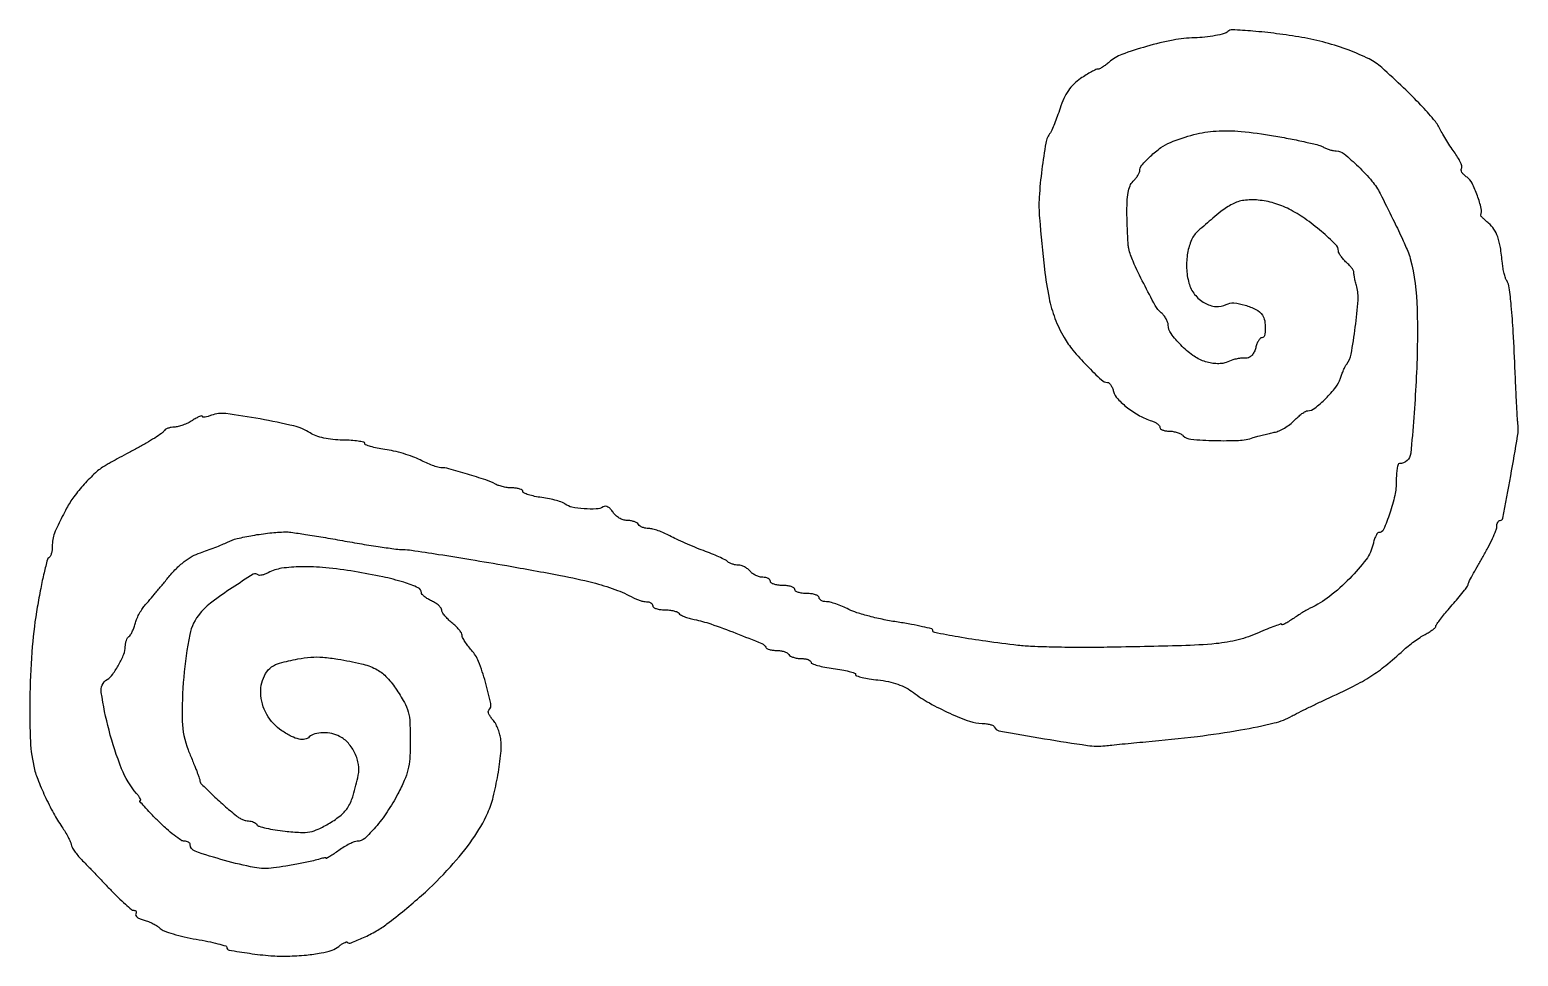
# Model space of a CAD drawing. Extents: x 0 to 367, y 1 to 229.
import ezdxf

# ---------------------------------------------------------------- set-up
doc = ezdxf.new("R2010")
doc.units = 0

msp = doc.modelspace()

# ---------------------------------------------------------------- linework, layer by layer
msp.add_lwpolyline([(295.749147, 228.415814, -0.133485), (294.84307, 227.897032, -0.017358), (292.64945, 227.406764, -0.020281), (290.075823, 227.031963, -0.020753), (287.5, 226.870612, 0.043063), (282.248852, 226.305878, 0.021113), (275.702647, 224.735609, 0.019135), (269.612663, 222.745055, 0.092438), (266.5, 220.885454, -0.019163), (265.674883, 220.211968, -0.023141), (264.849532, 219.647358, -0.022645), (264.123802, 219.24293, -0.124805), (263.689895, 219.148266, 0.12218), (263.204207, 219.044933, 0.011429), (262.108881, 218.48075, 0.014135), (260.819823, 217.731061, 0.01065), (259.445314, 216.837717, 0.04366), (257.773673, 215.472343, 0.04849), (256.428585, 213.88101, 0.044251), (255.324118, 211.935751, 0.027859), (254.373101, 209.5, -0.007015), (253.691, 207.512264, -0.008585), (252.995748, 205.675, -0.007354), (252.364093, 204.154111, -0.059068), (251.984039, 203.5, 0.117799), (250.876624, 200.950893, 0.012168), (249.884373, 194.428888, 0.016223), (249.241554, 187.625247, 0.037589), (249.310161, 182.5, 0.004831), (250.556234, 169.850328, 0.023737), (251.665964, 162.762899, 0.040217), (253.12575, 157.746305, 0.040254), (255.369469, 153.029717, 0.04385), (257.544608, 149.931661, 0.018023), (260.99273, 146.123479, 0.011452), (264.579865, 142.602913, 0.19054), (266.104545, 142, -0.198796), (266.475343, 141.846507, -0.052988), (266.885666, 141.339063, -0.045192), (267.267977, 140.611417, -0.033446), (267.559741, 139.75, 0.127119), (268.585524, 137.927242, 0.037155), (270.999699, 135.762191, 0.037083), (273.981173, 133.79755, 0.050337), (276.938407, 132.519549, -0.038524), (277.727424, 132.200427, -0.048708), (278.394407, 131.783478, -0.056903), (278.855349, 131.336772, -0.173561), (279, 130.932612, 0.224315), (279.168672, 130.575558, 0.075876), (279.675625, 130.273955, 0.05772), (280.419261, 130.068217, 0.038669), (281.3, 130, -0.043629), (282.264528, 129.915677, -0.036583), (283.260368, 129.664007, -0.03809), (284.140894, 129.295028, -0.078269), (284.743805, 128.856195, 0.178662), (286.632354, 127.985938, 0.012798), (292.49319, 127.677268, 0.018045), (298.371039, 127.730531, 0.067375), (302, 128.389744, -0.010412), (303.150164, 128.737252, -0.005972), (304.550374, 129.110712, -0.005964), (305.967374, 129.452639, -0.009882), (307.171488, 129.70311, 0.056303), (308.357596, 130.067176, 0.030449), (309.719994, 130.76125, 0.029918), (311.037655, 131.647082, 0.041252), (312.095802, 132.601976, -0.021577), (313.037204, 133.521165, -0.025716), (314.002843, 134.300273, -0.025834), (314.869001, 134.862584, -0.12802), (315.424314, 135.015973, 0.166488), (317.143298, 135.633336, 0.026673), (319.845497, 138.042253, 0.029702), (322.321092, 140.808551, 0.093312), (323.477223, 143.004944, -0.015226), (323.828263, 144.03352, -0.014302), (324.248076, 145.060827, -0.014434), (324.672508, 145.949861, -0.046882), (325.023559, 146.5, 0.122449), (326.11602, 148.959631, 0.011295), (327.131555, 155.602066, 0.013067), (327.818538, 162.248795, 0.08741), (327.496239, 165.543339, -0.008682), (327.189655, 166.721715, -0.011121), (326.950594, 167.816817, -0.009132), (326.788676, 168.73569, -0.087913), (326.796273, 169.130931, 0.188456), (326.734038, 169.476961, 0.025387), (326.308252, 170.097655, 0.026408), (325.701999, 170.810417, 0.019403), (324.96031, 171.535919, -0.026269), (324.209986, 172.290292, -0.029773), (323.575841, 173.089648, -0.031041), (323.126792, 173.823609, -0.122355), (323, 174.333983, 0.202498), (322.301424, 175.988148, 0.016925), (318.786315, 179.183375, 0.023189), (314.695153, 182.342497, 0.035523), (310.854773, 184.645375, 0.045153), (307.087585, 186.14524, 0.049532), (303.227445, 186.886316, 0.054385), (299.678782, 186.822531, 0.091444), (296.848797, 185.919078, 0.023577), (295.437545, 185.075927, 0.019674), (294.021277, 184.054045, 0.010592), (292.061774, 182.451376, 0.001808), (288.41035, 179.310604, 0.111747), (286.792633, 177.111559, 0.059217), (285.809078, 173.855853, 0.054595), (285.562005, 170.118142, 0.056642), (286.137694, 166.463485, 0.100283), (287.553875, 163.670696, 0.095125), (289.96813, 161.587504, 0.104638), (292.776821, 160.67626, 0.150266), (295.326697, 161.174843, -0.146509), (297.202476, 161.555959, -0.048877), (299.983487, 161.026375, -0.048993), (302.658198, 159.946385, -0.120991), (304.234687, 158.556774, -0.107724), (304.809685, 157.169351, -0.05029), (304.961656, 155.21928, -0.052413), (304.741438, 153.500807, -0.347732), (304.108408, 153, 0.208396), (303.722675, 152.831931, 0.050787), (303.294405, 152.265625, 0.043524), (302.894893, 151.457251, 0.031538), (302.589356, 150.5, -0.052514), (302.239404, 149.543788, -0.061291), (301.711184, 148.734375, -0.071387), (301.093964, 148.184637, -0.147328), (300.480948, 148, 0.015438), (299.08462, 147.956876, 0.035874), (298.047156, 147.817583, 0.030742), (296.948689, 147.517536, 0.008803), (295.287416, 146.919176, -0.064805), (294.172664, 146.653584, -0.038585), (292.806647, 146.61624, -0.036104), (291.333155, 146.796869, -0.035334), (289.889995, 147.188193, -0.074244), (287.090472, 148.658648, -0.03951), (284.117936, 151.217969, -0.038213), (281.734518, 154.021451, -0.153742), (281.029313, 156.127555, 0.081262), (280.897629, 156.850495, 0.043203), (280.518432, 157.680172, 0.041531), (279.972001, 158.48222, 0.0504), (279.331305, 159.127555, -0.09598), (277.831571, 160.940493, -0.008042), (274.988667, 166.352588, -0.010332), (272.367056, 171.822625, -0.053558), (271.316756, 175, -0.035497), (271.184135, 175.932513, -0.004173), (271.054135, 178.027874, -0.004982), (270.945039, 180.525484, -0.004061), (270.876611, 183.201272, -0.012751), (270.903133, 186.493874, -0.036307), (271.145922, 188.772774, -0.053679), (271.620557, 190.386999, -0.098358), (272.379844, 191.522701, 0.024706), (272.999982, 192.207352, 0.027775), (273.524079, 192.924569, 0.028656), (273.896063, 193.576932, 0.115746), (274, 194.019907, -0.178527), (274.53297, 195.46502, -0.027936), (276.667224, 197.699233, -0.031752), (279.230675, 199.810363, -0.059435), (281.576462, 201.112428, -0.034463), (287.383012, 203.030834, -0.046629), (292.839143, 203.894601, -0.039914), (298.975544, 203.796615, -0.017763), (307, 202.737117, -0.005914), (311.148082, 201.988182, -0.007701), (314.925702, 201.199365, -0.005935), (318.059834, 200.455183, -0.067816), (319.236431, 199.984659, 0.030909), (320.008945, 199.607628, 0.023582), (320.894632, 199.289244, 0.024077), (321.755931, 199.069507, 0.050455), (322.442976, 199, -0.174551), (324.371465, 198.305605, -0.019666), (327.89119, 195.152156, -0.024744), (331.255315, 191.551333, -0.058835), (333.273761, 188.5, -0.00229), (336.40353, 182.219331, -0.005932), (338.585158, 177.65484, -0.006927), (340.074868, 174.320225, -0.040418), (340.689192, 172.5, -0.054907), (342.37199, 160.110583, -0.019563), (342.124731, 142.22888, -0.010732), (340.80583, 124.537306, -0.386403), (338.012804, 122, 0.329938), (337.69171, 121.762235, 0.030007), (337.444285, 120.73351, 0.029635), (337.280947, 119.341255, 0.018164), (337.24589, 117.688546, -0.058573), (336.885873, 114.167601, -0.028005), (335.649555, 109.784181, -0.020347), (334.092491, 105.788523, -0.298011), (332.887007, 105, 0.250909), (332.566651, 104.828439, 0.036152), (332.18836, 104.160301, 0.033874), (331.824546, 103.236561, 0.022821), (331.531068, 102.141451, -0.107707), (329.818332, 98.414703, -0.033149), (325.755187, 93.703293, -0.033673), (320.791368, 89.300691, -0.055191), (316, 86.376496, 0.021491), (315.240413, 85.980403, 0.006659), (314.132812, 85.321044, 0.006645), (312.912877, 84.550131, 0.007266), (311.75, 83.769181, -0.011866), (310.694656, 83.074447, -0.022451), (309.807813, 82.574227, -0.023536), (309.145991, 82.2774, -0.528689), (309, 82.376877, 0.511052), (308.824704, 82.503589, 0.006455), (307.310938, 81.981844, 0.0122), (305.455479, 81.263832, 0.006976), (303.25, 80.31161, -0.044472), (298.306142, 78.603609, -0.037211), (292.832592, 77.667597, -0.017313), (284.343139, 77.154575, -0.002193), (266, 76.762928, -0.004853), (259.589061, 76.716413, -0.004775), (253.14375, 76.793767, -0.004701), (247.49692, 76.968606, -0.018144), (244, 77.237129, -0.006221), (236.086268, 78.234456, -0.0096), (229.275651, 79.312629, -0.003549), (223.487604, 80.385629, -0.359485), (223, 80.976184, 0.342311), (222.75345, 81.294112, 0.006029), (220.506561, 81.842783, 0.012359), (217.76598, 82.406119, 0.00758), (214.511698, 82.940821, -0.013654), (210.988845, 83.563683, -0.012749), (207.423162, 84.390294, -0.012841), (204.295325, 85.286254, -0.04173), (202.300256, 86.101835, 0.017391), (200.743619, 86.828408, 0.017566), (199.1454, 87.442414, 0.017661), (197.719466, 87.877808, 0.06535), (196.788558, 88, -0.053953), (196.104318, 88.074049, -0.073685), (195.525389, 88.29375, -0.093385), (195.136811, 88.618423, -0.173852), (195, 89, 0.254951), (194.790443, 89.384262, 0.06271), (194.11875, 89.70625, 0.048861), (193.149251, 89.927234, 0.031626), (192, 90, -0.031626), (190.850749, 90.072766, -0.048861), (189.88125, 90.29375, -0.06271), (189.209557, 90.615738, -0.254951), (189, 91, 0.254951), (188.790443, 91.384262, 0.06271), (188.11875, 91.70625, 0.048861), (187.149251, 91.927234, 0.031626), (186, 92, -0.031626), (184.850749, 92.072766, -0.048861), (183.88125, 92.29375, -0.06271), (183.209557, 92.615738, -0.254951), (183, 93, 0.181272), (182.856918, 93.381693, 0.091278), (182.448468, 93.70625, 0.071223), (181.840854, 93.926111, 0.05129), (181.122445, 94, -0.067559), (180.312334, 94.109963, -0.044533), (179.430735, 94.440625, -0.044279), (178.614539, 94.925824, -0.063393), (178, 95.5, 0.057488), (177.399912, 96.074047, 0.043569), (176.628015, 96.559375, 0.04456), (175.810865, 96.89064, 0.074156), (175.077555, 97, -0.044766), (174.365571, 97.063874, -0.035086), (173.613719, 97.255124, -0.036128), (172.934629, 97.535424, -0.069345), (172.45, 97.868506, 0.069934), (171.812983, 98.305224, 0.008941), (170.310313, 99.018997, 0.01032), (168.484069, 99.80176, 0.008427), (166.5, 100.565467, -0.008953), (164.345636, 101.397323, -0.006727), (162.005128, 102.386456, -0.006806), (159.827989, 103.376818, -0.015511), (158.219584, 104.196961, 0.021738), (156.823432, 104.887112, 0.020334), (155.341561, 105.470357, 0.020794), (153.984571, 105.879325, 0.062867), (153.028601, 106, -0.047589), (152.251926, 106.07409, -0.046631), (151.497715, 106.29375, -0.05052), (150.874059, 106.616496, -0.11012), (150.5, 107, 0.121847), (150.107684, 107.384029, 0.047856), (149.417135, 107.70625, 0.043698), (148.56913, 107.926041, 0.04159), (147.68153, 108, -0.079796), (146.745557, 108.150331, -0.053111), (145.753453, 108.598898, -0.052211), (144.857913, 109.258843, -0.068392), (144.20784, 110.038803, 0.051133), (143.618864, 110.797027, 0.079583), (142.961078, 111.29642, 0.103614), (142.315972, 111.484751, 0.159104), (141.755192, 111.3487, -0.128715), (140.071827, 110.832486, -0.029021), (137.052439, 110.882295, -0.029132), (134.05653, 111.282406, -0.12609), (132.447468, 112.043598, 0.089563), (131.724239, 112.45202, 0.016908), (130.270138, 112.904396, 0.01758), (128.513275, 113.320658, 0.015319), (126.649113, 113.634616, -0.017133), (124.867322, 113.94135, -0.02691), (123.365677, 114.338483, -0.025126), (122.242835, 114.764454, -0.297857), (122, 115.135924, 0.250232), (121.822847, 115.467737, 0.064816), (121.261639, 115.746178, 0.050192), (120.449286, 115.937079, 0.032639), (119.486431, 116, -0.031074), (118.396969, 116.067773, -0.022675), (117.201147, 116.27255, -0.023052), (116.081242, 116.571712, -0.045933), (115.236431, 116.92783, 0.041228), (112.82259, 117.972157, 0.008048), (108.306658, 119.417839, 0.006579), (103.72897, 120.736982, 0.066952), (101.773545, 121, -0.075495), (101.026224, 121.113484, -0.014298), (99.718388, 121.56145, -0.014976), (98.208278, 122.179617, -0.013248), (96.673941, 122.91132, 0.02994), (94.882616, 123.693335, 0.015593), (92.568516, 124.461679, 0.01545), (90.136127, 125.104825, 0.022733), (87.962499, 125.505158, -0.014376), (86.060386, 125.822723, -0.02286), (84.457734, 126.214733, -0.018955), (83.232787, 126.625444, -0.311908), (83, 126.962305, 0.350435), (82.754297, 127.269822, 0.017876), (81.41122, 127.523663, 0.022068), (79.664906, 127.711091, 0.013452), (77.591387, 127.785535, -0.0233), (75.164678, 127.920542, -0.028657), (72.925615, 128.280656, -0.031803), (71.005259, 128.833593, -0.059094), (69.556293, 129.555072, 0.087235), (65.577252, 131.265647, 0.013812), (57.219718, 132.99777, 0.011989), (48.747286, 134.302186, 0.122787), (45.25, 133.896202, -0.021762), (44.386924, 133.613629, -0.039871), (43.660937, 133.471609, -0.055118), (43.152628, 133.469901, -0.383277), (43, 133.639761, 0.483124), (42.842448, 133.764758, 0.041169), (42.27596, 133.582222, 0.030714), (41.481217, 133.192991, 0.015804), (40.535183, 132.61501, -0.031797), (39.446495, 131.996765, -0.026032), (38.213908, 131.474409, -0.026783), (37.026103, 131.113165, -0.060495), (36.0942, 131, 0.047067), (35.291404, 130.924262, 0.046401), (34.512923, 130.699676, 0.050331), (33.870076, 130.369747, 0.11107), (33.48617, 129.977622, -0.105112), (32.959944, 129.427311, -0.008263), (31.257321, 128.307453, -0.010952), (29.156277, 127.038418, -0.008158), (26.7859, 125.727622, 0.001271), (24.338101, 124.417712, 0.001448), (22.001451, 123.150893, 0.00131), (20.023469, 122.064365, 0.008147), (19.020007, 121.488183, 0.051376), (16.629806, 119.707889, 0.02337), (13.882214, 116.937229, 0.023345), (11.336275, 113.83866, 0.039609), (9.548882, 111, 0.003596), (7.421168, 106.868496, 0.02688), (6.533008, 104.850645, 0.051899), (6.133335, 103.331015, 0.038388), (6, 101.596902, -0.031683), (5.939436, 100.642094, -0.040858), (5.757719, 99.782632, -0.04597), (5.493191, 99.123993, -0.180146), (5.175213, 98.833333, 0.239213), (4.790553, 98.392203, 0.003939), (3.992386, 95.12552, 0.00925), (3.149686, 91.234144, 0.005893), (2.306781, 86.679076, 0.023219), (1.090818, 76.983381, 0.014043), (0.509465, 65.423202, 0.013469), (0.561528, 54.515271, 0.046349), (1.438325, 47.5, 0.038508), (2.411262, 44.285995, 0.015946), (4.192643, 40.105493, 0.01602), (6.312245, 35.898905, 0.026896), (8.388432, 32.531939, -0.015064), (9.190828, 31.297046, -0.016032), (9.900038, 30.041046, -0.015804), (10.439454, 28.925394, -0.068362), (10.643942, 28.220218, 0.090093), (10.870251, 27.549526, 0.023702), (11.467489, 26.580903, 0.023275), (12.264457, 25.524805, 0.021996), (13.170575, 24.526413, -0.002963), (14.383415, 23.288191, -0.000869), (16.231782, 21.371983, -0.000873), (18.304157, 19.208514, -0.000937), (20.320598, 17.088133, 0.009532), (22.23931, 15.138749, 0.013732), (24.015494, 13.494639, 0.009419), (25.540274, 12.209024, 0.172085), (26.129615, 12, -0.102692), (26.463504, 11.930694, -0.178647), (26.665505, 11.737585, -0.166285), (26.701853, 11.447803, -0.087422), (26.565928, 11.106674, 0.276477), (26.560407, 10.715076, 0.100581), (26.943833, 10.283049, 0.064062), (27.665485, 9.873212, 0.035675), (28.62771, 9.557303, -0.031915), (29.730116, 9.204521, -0.024649), (30.881101, 8.686639, -0.025208), (31.911347, 8.093333, -0.053173), (32.628261, 7.514596, 0.108896), (33.584251, 6.90391, 0.015487), (35.808525, 6.165444, 0.017015), (38.537055, 5.452567, 0.013764), (41.507462, 4.868965, -0.008917), (44.379817, 4.333488, -0.014429), (46.799067, 3.764488, -0.00813), (48.751504, 3.211261, -0.330952), (49, 2.876955, 0.36554), (49.569203, 2.202408, 0.006379), (54.652419, 1.401702, 0.015113), (59.831851, 0.812585, 0.029206), (64, 0.709878, 0.012759), (68.624151, 0.9843, 0.025744), (72.240219, 1.48013, 0.032385), (74.948017, 2.17874, 0.094147), (76.632282, 3.109784, -0.022499), (77.30236, 3.616789, -0.034351), (77.929654, 3.987768, -0.037182), (78.444871, 4.200192, -0.269821), (78.696588, 4.146447, 0.285613), (79.631238, 3.975371, 0.013629), (82.688853, 5.277621, 0.021896), (85.885061, 6.916002, 0.032882), (88.5, 8.641226, 0.01964), (97.029435, 15.655389, 0.02662), (104.114567, 22.674586, 0.030025), (109.613453, 29.519072, 0.048486), (113.323194, 36, 0.044152), (114.674236, 39.884184, 0.018435), (115.829139, 45.312519, 0.017963), (116.571796, 50.705724, 0.057307), (116.522563, 54.334168, 0.039737), (116.26719, 55.547236, 0.028696), (115.800413, 56.848975, 0.029186), (115.209156, 58.042263, 0.054348), (114.576635, 58.915319, -0.033616), (114.014261, 59.62756, -0.050226), (113.633738, 60.32281, -0.063713), (113.471022, 60.9036, -0.237126), (113.586898, 61.253564, 0.255145), (114.088562, 62.961008, 0.016354), (112.775346, 68.178681, 0.022517), (111.054509, 73.297725, 0.093461), (109.34247, 76.054719, -0.020062), (108.445718, 77.115143, -0.023673), (107.688101, 78.188782, -0.023483), (107.142496, 79.141226, -0.118869), (107, 79.732139, 0.139282), (106.841135, 80.291375, 0.031711), (106.265625, 81.102706, 0.030454), (105.45699, 81.986077, 0.025539), (104.5, 82.82134, -0.025646), (103.543015, 83.656958, -0.030538), (102.734375, 84.541389, -0.031823), (102.159061, 85.35414, -0.138974), (102, 85.915359, 0.162167), (101.829561, 86.427043, 0.04785), (101.265625, 87.046273, 0.042534), (100.45684, 87.662973, 0.034742), (99.5, 88.181954, -0.0275), (98.542811, 88.683336, -0.036121), (97.734375, 89.248014, -0.039223), (97.159903, 89.794375, -0.185088), (97, 90.211542, 0.298407), (96.209904, 91.417514, 0.026153), (92.617629, 92.763613, 0.024644), (87.440361, 94.124008, 0.010946), (80.5, 95.428476, 0.016784), (73.396041, 96.359619, 0.027909), (67.364704, 96.606815, 0.033385), (62.52742, 96.211288, 0.085978), (59.210219, 95.112506, -0.031533), (58.424466, 94.75371, -0.042543), (57.673826, 94.53764, -0.048947), (57.056205, 94.477281, -0.198809), (56.714388, 94.618946, 0.348338), (55.557497, 94.752591, 0.007177), (50.321006, 91.398153, 0.015345), (45.36226, 87.897049, 0.052517), (42.479557, 85.209396, 0.131158), (39.888388, 79.908145, 0.026303), (38.395368, 69.405696, 0.028108), (38.045001, 58.601437, 0.089254), (39.48854, 51.546203, 0.000307), (40.013567, 50.233495, 0.000239), (40.585781, 48.807322, 0.000242), (41.120231, 47.478965, 0.000588), (41.515995, 46.5, -0.007831), (41.83291, 45.68218, -0.008563), (42.114326, 44.878731, -0.008109), (42.331872, 44.184239, -0.041628), (42.413633, 43.789296, 0.169603), (42.762158, 43.080394, 0.004285), (45.372002, 40.553345, 0.0095), (48.325657, 37.847103, 0.009449), (51.385278, 35.25, 0.040923), (52.080044, 34.771498, 0.032041), (52.901746, 34.367188, 0.03295), (53.72057, 34.089166, 0.065455), (54.398777, 34, -0.055892), (55.008363, 33.931644, -0.049698), (55.613581, 33.7293, -0.052636), (56.125272, 33.431454, -0.096525), (56.451505, 33.078467, 0.185915), (56.970901, 32.683957, 0.013764), (58.728519, 32.226863, 0.017645), (60.916865, 31.802333, 0.012412), (63.403264, 31.473456, 0.014257), (67.183274, 31.177364, 0.057337), (69.491568, 31.32736, 0.065459), (71.551583, 31.987624, 0.022301), (74.335474, 33.45645, 0.039735), (77.186622, 35.447131, 0.085336), (78.931945, 37.471172, 0.06508), (80.168311, 40.3053, 0.015851), (81.431406, 45.258629, 0.096626), (81.497804, 47.879929, 0.070318), (80.612258, 50.666161, 0.069441), (78.972497, 53.132243, 0.088872), (76.835314, 54.818705, 0.072212), (74.92837, 55.507478, 0.054886), (72.712959, 55.713604, 0.057769), (70.680856, 55.443183, 0.135238), (69.359103, 54.692436, -0.15215), (68.259703, 54.115297, -0.100709), (66.823209, 54.143038, -0.065058), (64.974659, 54.817777, -0.025087), (62.614148, 56.201094, -0.121439), (58.873106, 60.226034, -0.118492), (57.387923, 65.565841, -0.142633), (58.584804, 70.293384, -0.200524), (62.02381, 72.873606, -0.01185), (66.513884, 73.897418, -0.033099), (69.713261, 74.32973, -0.037777), (72.696598, 74.307708, -0.019729), (76.387772, 73.853821, -0.016246), (82.203354, 72.70946, -0.060288), (85.710376, 71.440368, -0.081449), (88.246779, 69.590337, -0.047223), (90.635479, 66.658695, -0.017135), (92.777107, 63.204928, -0.065903), (93.733726, 60.872228, -0.054723), (94.137859, 58.165706, -0.009402), (94.242294, 52.965954, -0.019249), (94.107004, 49.332241, -0.042075), (93.663988, 46.583691, -0.042173), (92.767865, 43.952042, -0.019425), (91.187891, 40.692435, -0.023803), (88.534038, 36.242821, -0.030922), (85.672303, 32.456482, -0.031502), (82.997643, 29.709238, -0.186054), (81.157618, 29, 0.095526), (80.44062, 28.861754, 0.020432), (79.278377, 28.340205, 0.020651), (77.960963, 27.613703, 0.018381), (76.65437, 26.75389, -0.006137), (75.44428, 25.914421, -0.010972), (74.426596, 25.258831, -0.005886), (73.596562, 24.762895, -0.578417), (73.5, 24.818439, 0.40556), (73.4109, 24.91022, 0.036621), (73.059375, 24.894893, 0.031559), (72.575333, 24.806871, 0.017685), (72, 24.642462, -0.026542), (70.379831, 24.210355, -0.004113), (67.123352, 23.552471, -0.004926), (63.585265, 22.904028, -0.007502), (60.5, 22.417494, -0.082995), (55.82823, 22.530603, -0.021196), (48.437409, 24.278297, -0.013662), (41.183513, 26.537391, -0.320758), (40, 28.192448, 0.171885), (39.890852, 28.50057, 0.093909), (39.581206, 28.762782, 0.074344), (39.119709, 28.940166, 0.05469), (38.574319, 29, -0.150674), (37.761958, 29.250491, -0.014775), (36.083143, 30.46875, -0.017634), (34.135045, 32.084978, -0.013079), (32.095742, 34, -0.005889), (30.202074, 35.918506, -0.010819), (28.713244, 37.53125, -0.006657), (27.596593, 38.829038, -0.636744), (27.676411, 39, 0.456102), (27.797255, 39.13919, 0.081077), (27.680195, 39.514063, 0.042324), (27.335293, 40.077789, 0.019594), (26.799608, 40.75, -0.083208), (23.096445, 46.844624, -0.031642), (19.988866, 56.326698, -0.025252), (18.075816, 65.623355, -0.29594), (19.524007, 68.840264, 0.092748), (20.911468, 70.151873, 0.030482), (22.428282, 72.530953, 0.030351), (23.641763, 75.069209, 0.096617), (24, 76.9058, -0.041196), (24.065756, 77.702533, -0.043483), (24.261209, 78.462903, -0.047641), (24.547697, 79.081489, -0.122683), (24.889221, 79.431535, 0.110982), (25.273954, 79.808073, 0.028963), (25.704121, 80.56429, 0.027971), (26.105707, 81.505315, 0.025386), (26.414657, 82.515988, -0.036962), (26.783119, 83.628627, -0.02267), (27.370574, 84.879653, -0.022675), (28.068456, 86.071589, -0.037162), (28.775436, 87.002883, 0.005415), (29.694691, 88.06637, 0.001363), (31.168409, 89.81878, 0.001391), (32.842102, 91.831381, 0.001402), (34.5, 93.847795, -0.023169), (36.509968, 96.0863, -0.033382), (38.5, 97.85318, -0.037627), (40.490131, 99.168782, -0.048287), (42.5, 100.048066, 0.008231), (44.226721, 100.644067, 0.006165), (46.108959, 101.355025, 0.006236), (47.864911, 102.068527, 0.014167), (49.168798, 102.661407, -0.054248), (51.569082, 103.528611, -0.016176), (55.387595, 104.326385, -0.016505), (59.611221, 104.92419, -0.021627), (63.5, 105.174775, -0.04019), (64.811636, 105.09699, -0.002854), (68.4375, 104.566493, -0.00401), (72.75797, 103.873665, -0.003014), (77.5, 103.044755, 0.003738), (82.314431, 102.210371, 0.004487), (86.85625, 101.499979, 0.003862), (90.689931, 100.965768, 0.029673), (92.5, 100.836307, -0.033887), (94.546308, 100.672621, -0.001678), (101.228125, 99.656429, -0.002704), (109.162456, 98.3785, -0.00195), (118, 96.870562, -0.003622), (131.284975, 94.4511, -0.015225), (139.202839, 92.698473, -0.025149), (144.689859, 91.009708, -0.038129), (149.236431, 88.951557, 0.031059), (150.012049, 88.587165, 0.023074), (150.907397, 88.27952, 0.023498), (151.78245, 88.067383, 0.047749), (152.486431, 88, -0.064244), (153.065097, 87.925341, -0.081991), (153.555389, 87.70625, -0.098698), (153.883405, 87.381359, -0.149454), (154, 87, 0.251914), (154.206632, 86.615903, 0.064068), (154.863914, 86.29375, 0.049716), (155.81438, 86.0728, 0.032276), (156.940983, 86, -0.027418), (158.106353, 85.936048, -0.033917), (159.176151, 85.744191, -0.036139), (160.023339, 85.465784, -0.158166), (160.420174, 85.129162, 0.135229), (160.826146, 84.752174, 0.025102), (161.761083, 84.324101, 0.025282), (162.93749, 83.922954, 0.020706), (164.229191, 83.611408, -0.034342), (168.286554, 82.515005, -0.009516), (174.482926, 80.241839, -0.003881), (180.887293, 77.695708, -0.196546), (181.833333, 76.770421, 0.179137), (182.117479, 76.473169, 0.043674), (182.76131, 76.226311, 0.039267), (183.597278, 76.056551, 0.030473), (184.524316, 76, -0.038918), (185.472092, 75.926118, -0.042177), (186.370954, 75.70625, -0.046287), (187.098224, 75.384338, -0.127689), (187.5, 75, 0.130646), (187.906663, 74.615492, 0.045439), (188.653525, 74.29375, 0.041396), (189.57934, 74.073842, 0.037634), (190.559017, 74, -0.03446), (191.493972, 73.935487, -0.052537), (192.282961, 73.740097, -0.068423), (192.8255, 73.454624, -0.242014), (193, 73.115223, 0.312591), (193.263834, 72.734447, 0.020137), (194.615625, 72.288491, 0.02366), (196.39187, 71.870577, 0.014868), (198.5, 71.543267, -0.013238), (200.608262, 71.222968, -0.021209), (202.384375, 70.82643, -0.016577), (203.755584, 70.409434, -0.320996), (204, 70.067947, 0.325905), (204.245124, 69.731823, 0.017028), (205.606111, 69.345557, 0.02153), (207.37172, 68.988687, 0.013385), (209.467611, 68.715498, -0.025501), (212.06966, 68.312021, -0.033188), (214.392196, 67.666292, -0.03604), (216.441555, 66.776605, -0.04252), (218.22487, 65.642054, 0.035852), (222.176539, 63.053446, 0.02125), (227.212379, 60.522198, 0.019724), (232.097409, 58.549348, 0.085386), (235.166667, 58.009769, -0.029736), (236.212063, 57.943698, -0.039159), (237.147917, 57.753163, -0.043659), (237.86319, 57.4787, -0.18803), (238.166667, 57.149936, 0.26073), (239.31132, 56.210988, 0.002375), (250.582597, 54.2514, 0.006056), (261.146286, 52.597823, 0.064054), (265.5, 52.53151, -0.003355), (267.105452, 52.702316, -0.000885), (269.675, 52.953672, -0.000899), (272.600001, 53.229267, -0.000923), (275.5, 53.491849, 0.008083), (288.217836, 54.82726, 0.013481), (298.865765, 56.411993, 0.014281), (307.169999, 58.123588, 0.072228), (311.558997, 59.856438, -0.013897), (312.691276, 60.463941, -0.00249), (314.839205, 61.527251, -0.002688), (317.369133, 62.74721, -0.002425), (320, 63.982848, 0.007781), (326.696079, 67.215789, 0.024981), (331.004164, 69.655717, 0.029613), (334.647422, 72.281381, 0.014802), (338.945097, 76, -0.016912), (340.181718, 77.060911, -0.011611), (341.650843, 78.18245, -0.011718), (343.117414, 79.197389, -0.023225), (344.333606, 79.91898, 0.016584), (345.355035, 80.506822, 0.023667), (346.216747, 81.099781, 0.021105), (346.861424, 81.634284, 0.21219), (347, 81.946118, -0.153058), (347.118174, 82.323115, -0.007525), (347.888128, 83.395784, -0.011606), (348.865069, 84.652407, -0.008071), (350.023415, 86.027139, 0.001795), (352.757352, 89.190344, 0.01162), (354.092444, 90.821538, 0.018975), (354.831515, 91.846516, 0.147755), (355, 92.404217, -0.122736), (355.085312, 92.746526, -0.001998), (356.028125, 94.50354, -0.005076), (357.158643, 96.540649, -0.003332), (358.5, 98.864688, 0.010634), (359.840251, 101.267182, 0.013422), (360.971875, 103.546935, 0.011525), (361.817178, 105.48726, 0.097257), (362, 106.418264, -0.049241), (362.059756, 107.023563, -0.069238), (362.237962, 107.535365, -0.089414), (362.500789, 107.8799, -0.187339), (362.810083, 108, 0.3604), (363.512395, 108.581794, 0.001543), (365.452937, 119.004691, 0.004329), (367.150972, 128.760436, 0.07412), (367.201836, 132, -0.018851), (367.104631, 133.024769, -0.001007), (366.925285, 136.290625, -0.001578), (366.732, 140.177102, -0.001149), (366.540634, 144.5, 0.002932), (366.068639, 154.365672, 0.009672), (365.59365, 160.859625, 0.010743), (365.084762, 165.310411, 0.104945), (364.449034, 167.082465, -0.060894), (364.139304, 167.75438, -0.017785), (363.829971, 168.851858, -0.017586), (363.567079, 170.122639, -0.017997), (363.396526, 171.399003, 0.015273), (362.902823, 175.253535, 0.044493), (362.247651, 177.853401, 0.063725), (361.314956, 179.721497, 0.073364), (359.977365, 181.195819, -0.011268), (359.195664, 181.867787, -0.01772), (358.558856, 182.482844, -0.012121), (358.07659, 183.007741, -0.292849), (358.04834, 183.195819, 0.167419), (358.193779, 184.827179, 0.025775), (357.235982, 187.986209, 0.027521), (355.937703, 191.048811, 0.126622), (354.694452, 192.50146, -0.03608), (353.949543, 193.107721, -0.059893), (353.431024, 193.728499, -0.086141), (353.200252, 194.267732, -0.260119), (353.305548, 194.638881, 0.262223), (353.43255, 195.093351, 0.039102), (353.123744, 196.029714, 0.035557), (352.543122, 197.178976, 0.023516), (351.724891, 198.411882, -0.011926), (350.749544, 199.810094, -0.007819), (349.690199, 201.464262, -0.007866), (348.708437, 203.108667, -0.014954), (347.979676, 204.466456, 0.060562), (346.449853, 206.782893, 0.013912), (343.310518, 210.2735, 0.012463), (339.047109, 214.5385, 0.006928), (333.651338, 219.533078, 0.068265), (330.521552, 221.658836, 0.024868), (325.596218, 223.802974, 0.023866), (319.845733, 225.664921, 0.024581), (314, 226.949207, 0.009697), (307.75712, 227.878138, 0.012034), (301.916586, 228.489249, 0.006187), (296.84313, 228.833823, 0.213361)], format="xyb", close=True)

doc.saveas('drawing.dxf')
